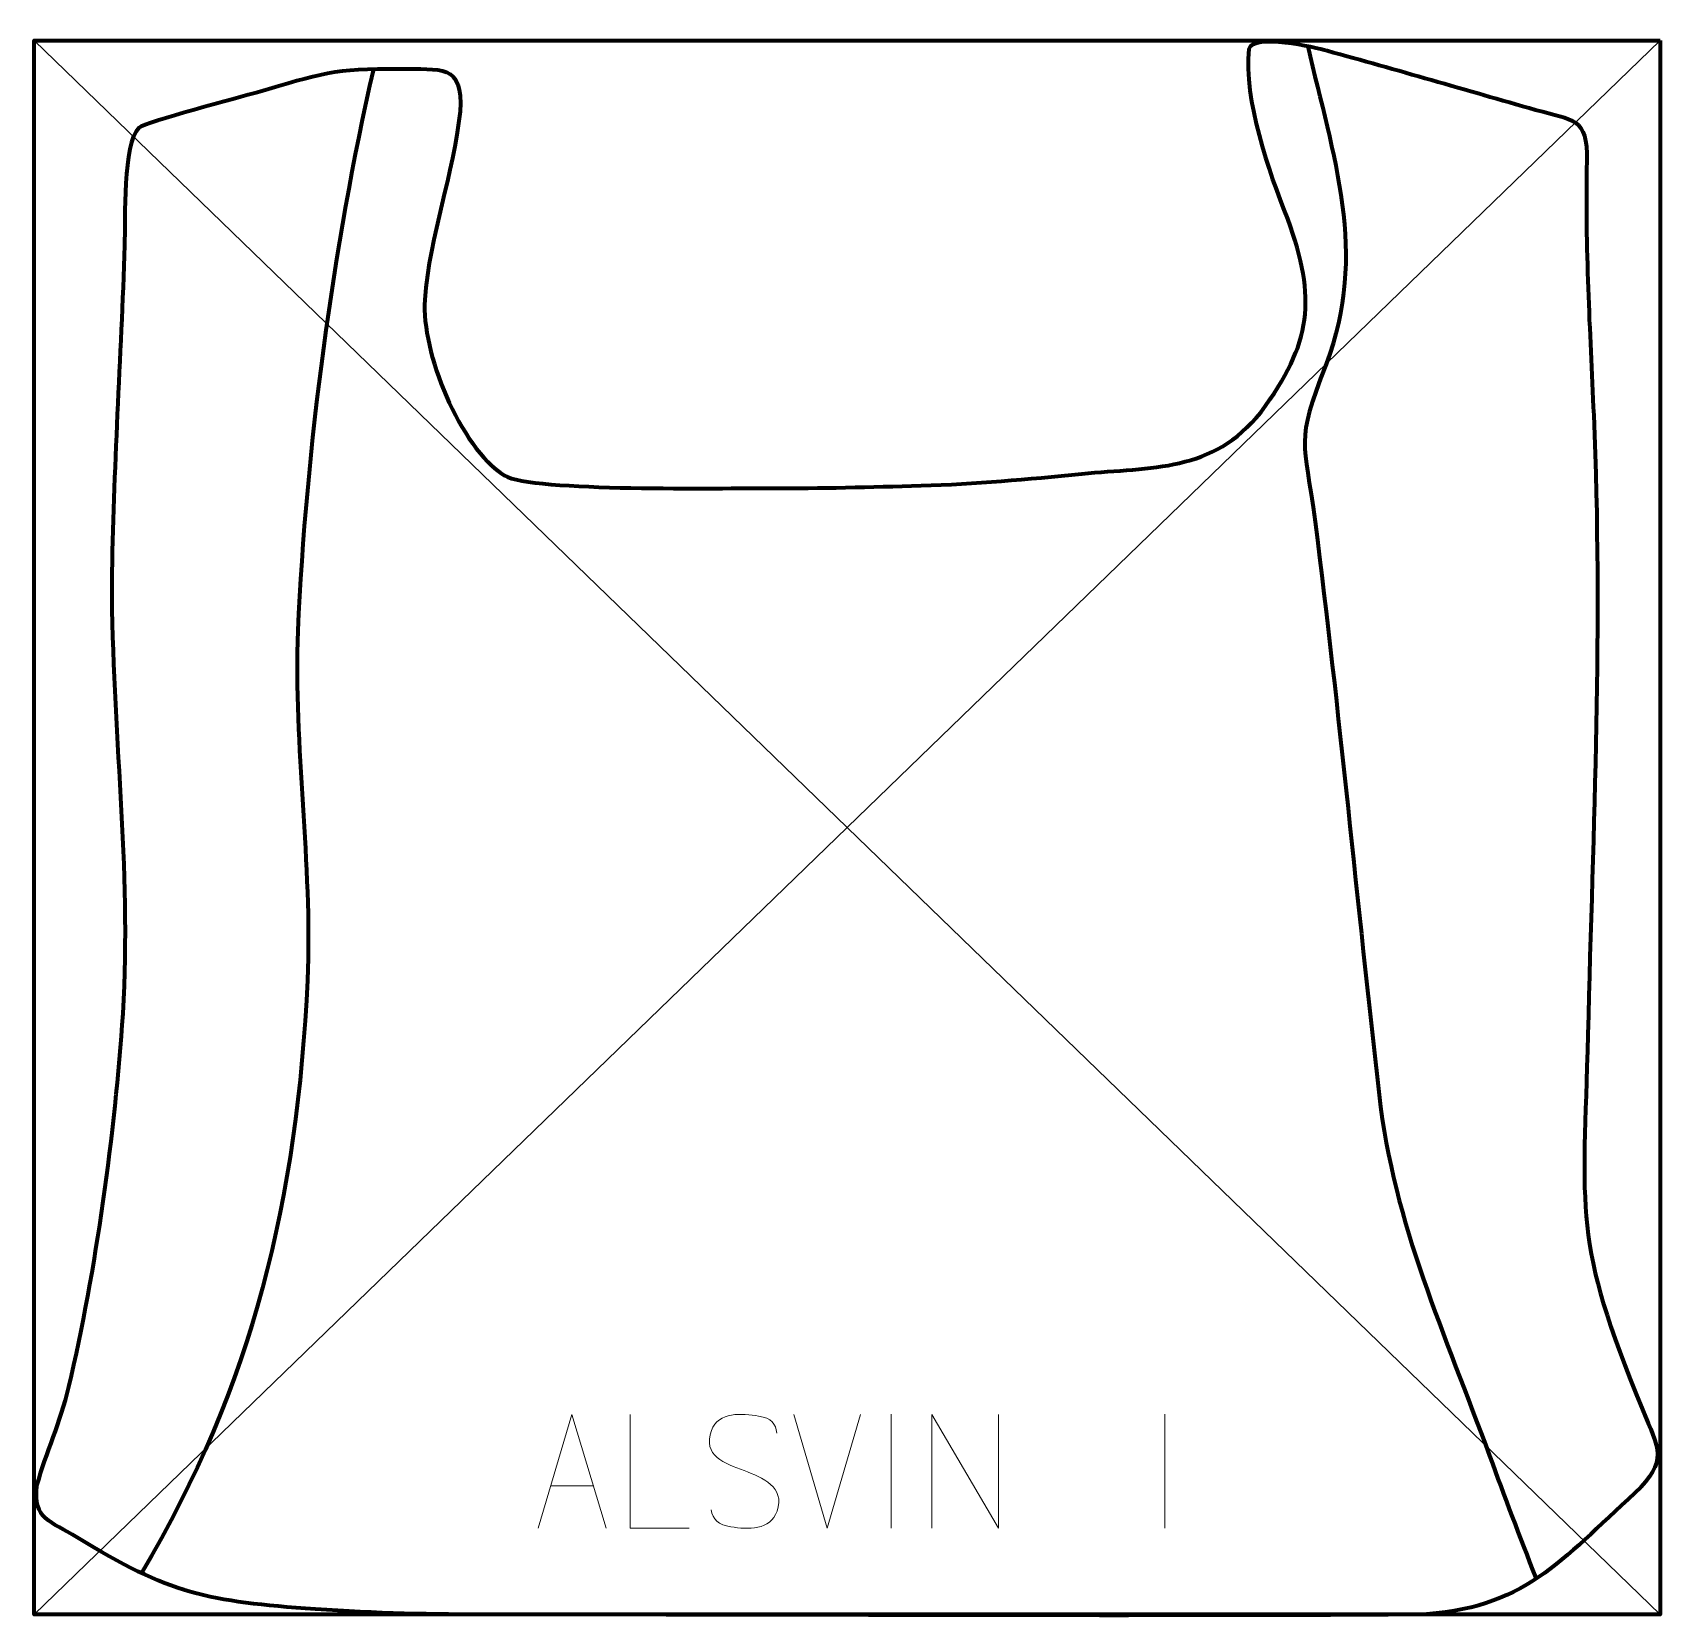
# Model space of a CAD drawing. Header units: millimetres. Extents: x -178 to 180, y -173 to 174.
import ezdxf

# ---------------------------------------------------------------- set-up
doc = ezdxf.new("R2010")
doc.units = ezdxf.units.MM
doc.header["$MEASUREMENT"] = 0
for name, color, linetype in [('layer 1', 7, 'Continuous'), ('layer 2', 7, 'Continuous'), ('layer 3', 7, 'Continuous')]:
    doc.layers.add(name, color=color, linetype=linetype)

msp = doc.modelspace()

# ---------------------------------------------------------------- linework, layer by layer
at = {"layer": 'layer 1', "color": 142, "lineweight": 158}
msp.add_open_spline([(178.1918, 172.6603), (178.1918, 172.6603), (-178.0629, 172.6603), (-178.0629, 172.6603), (-178.0629, 172.6603), (-178.0629, 172.6603), (-178.0629, -172.3398), (-178.0629, -172.3398), (-178.0629, -172.3398), (-178.0629, -172.3398), (178.1918, -172.3398), (178.1918, -172.3398), (178.1918, -172.3398), (178.1918, -172.3398), (178.1918, 172.6603), (178.1918, 172.6603)], degree=3, knots=[0, 0, 0, 0, 0.2, 0.2, 0.2, 0.2, 0.4, 0.4, 0.4, 0.4, 0.6, 0.6, 0.6, 0.6, 1, 1, 1, 1], dxfattribs=at)
at = {"layer": 'layer 1', "color": 142, "lineweight": 9}
for points in [[(-178.0629, 172.6603), (-178.0629, 172.6603), (178.1918, -172.3398), (178.1918, -172.3398)], [(178.1918, 172.6603), (178.1918, 172.6603), (-178.0629, -172.3398), (-178.0629, -172.3398)]]:
    msp.add_open_spline(points, degree=3, dxfattribs=at)
at = {"layer": 'layer 1', "color": 250, "lineweight": 9}
for points, knots in [([(-67.6652, -153.3968), (-67.6652, -153.3968), (-60.2942, -128.4433), (-60.2942, -128.4433), (-60.2942, -128.4433), (-60.2942, -128.4433), (-52.7243, -153.3968), (-52.7243, -153.3968)], [0, 0, 0, 0, 0.33333333, 0.33333333, 0.33333333, 0.33333333, 1, 1, 1, 1]), ([(-34.5356, -153.4042), (-34.5356, -153.4042), (-47.4847, -153.4042), (-47.4847, -153.4042), (-47.4847, -153.4042), (-47.4847, -153.4042), (-47.4847, -128.4506), (-47.4847, -128.4506)], [0, 0, 0, 0, 0.33333333, 0.33333333, 0.33333333, 0.33333333, 1, 1, 1, 1]), ([(-22.517, -140.7541), (-26.7653, -139.2837), (-31.6734, -137.4879), (-29.6683, -131.9676), (-29.6683, -131.9676), (-28.1648, -127.8277), (-22.9512, -128.2162), (-19.3476, -128.8173), (-19.3476, -128.8173), (-16.487, -129.2945), (-15.6223, -130.5077), (-15.3117, -132.5918)], [0, 0, 0, 0, 0.25, 0.25, 0.25, 0.25, 0.5, 0.5, 0.5, 0.5, 1, 1, 1, 1]), ([(18.5852, -153.4004), (18.5852, -153.4004), (18.5852, -128.4469), (18.5852, -128.4469), (18.5852, -128.4469), (18.5852, -128.4469), (33.24, -153.4004), (33.24, -153.4004), (33.24, -153.4004), (33.24, -153.4004), (33.24, -128.4469), (33.24, -128.4469)], [0, 0, 0, 0, 0.25, 0.25, 0.25, 0.25, 0.5, 0.5, 0.5, 0.5, 1, 1, 1, 1]), ([(-22.517, -140.7542), (-18.4984, -142.4009), (-13.4689, -144.2892), (-15.3029, -149.6495), (-15.3029, -149.6495), (-16.7627, -153.9159), (-21.6735, -153.6592), (-25.3996, -153.1045), (-25.3996, -153.1045), (-28.1496, -152.6947), (-29.3705, -151.4812), (-29.7485, -149.369)], [0, 0, 0, 0, 0.25, 0.25, 0.25, 0.25, 0.5, 0.5, 0.5, 0.5, 1, 1, 1, 1])]:
    msp.add_open_spline(points, degree=3, knots=knots, dxfattribs=at)
for points in [[(-4.3057, -153.4041), (-4.3057, -153.4041), (-11.6275, -128.4505), (-11.6275, -128.4505)], [(3.0162, -128.4505), (3.0162, -128.4505), (-4.3056, -153.4041), (-4.3056, -153.4041)], [(9.6944, -128.4402), (9.6944, -128.4402), (9.6944, -153.4143), (9.6944, -153.4143)], [(69.6944, -128.4402), (69.6944, -128.4402), (69.6944, -153.4143), (69.6944, -153.4143)], [(-64.9426, -144.1474), (-64.9426, -144.1474), (-55.4469, -144.1474), (-55.4469, -144.1474)]]:
    msp.add_open_spline(points, degree=3, dxfattribs=at)
at = {"layer": 'layer 2', "color": 142, "lineweight": 158}
for points, knots in [([(100.9713, 171.4283), (106.4812, 147.5436), (114.3053, 125.9036), (104.9911, 101.7562), (104.9911, 101.7562), (98.1384, 83.9232), (100.1675, 85.7171), (102.5994, 67.1767), (102.5994, 67.1767), (107.9431, 25.3242), (111.8125, -16.5373), (116.6223, -58.4141), (116.6223, -58.4141), (119.8971, -86.9253), (131.0718, -110.9581), (140.8281, -137.5371), (140.8281, -137.5371), (144.1012, -146.454), (147.3829, -155.3358), (150.9195, -164.1537)], [0, 0, 0, 0, 0.16666667, 0.16666667, 0.16666667, 0.16666667, 0.33333333, 0.33333333, 0.33333333, 0.33333333, 0.5, 0.5, 0.5, 0.5, 0.66666667, 0.66666667, 0.66666667, 0.66666667, 1, 1, 1, 1]), ([(-103.7514, 166.4185), (-112.6765, 127.3813), (-118.4845, 83.3625), (-120.3336, 43.3542), (-120.3336, 43.3542), (-121.2946, 17.6677), (-117.1044, -7.2956), (-118.1924, -33.2939), (-118.1924, -33.2939), (-120.4731, -81.0186), (-130.0033, -121.9244), (-154.6221, -163.303)], [0, 0, 0, 0, 0.25, 0.25, 0.25, 0.25, 0.5, 0.5, 0.5, 0.5, 1, 1, 1, 1])]:
    msp.add_open_spline(points, degree=3, knots=knots, dxfattribs=at)
at = {"layer": 'layer 3', "color": 22, "lineweight": 158}
msp.add_open_spline([(105.2271, 170.475), (102.5006, 171.2257), (89.1765, 174.3942), (88.1169, 170.8632), (88.1169, 170.8632), (87.039, 159.5773), (92.437, 144.058), (96.5999, 133.5636), (96.5999, 133.5636), (103.0119, 115.9008), (101.9305, 106.4358), (90.7012, 91.1811), (90.7012, 91.1811), (80.185, 77.9823), (66.8534, 79.2495), (51.4511, 77.7094), (51.4511, 77.7094), (39.7556, 76.54), (28.0364, 75.4651), (16.287, 75.1348), (16.287, 75.1348), (5.099, 74.8205), (-5.6185, 74.486), (-16.8344, 74.5823), (-16.8344, 74.5823), (-26.6335, 74.5872), (-69.0109, 73.7617), (-75.0442, 77.3316), (-75.0442, 77.3316), (-84.8799, 83.6123), (-93.2278, 104.4148), (-92.508, 115.8661), (-92.508, 115.8661), (-91.3626, 130.3012), (-86.1919, 143.3414), (-84.7577, 157.1215), (-84.7577, 157.1215), (-83.9613, 167.7844), (-89.0696, 166.2721), (-97.9158, 166.4597), (-97.9158, 166.4597), (-112.4544, 166.7377), (-115.3361, 165.3551), (-129.1508, 161.3769), (-129.1508, 161.3769), (-132.5828, 160.4207), (-153.9043, 154.7881), (-155.0579, 153.6507), (-155.0579, 153.6507), (-158.6421, 150.1172), (-158.025, 133.2656), (-158.195, 127.7924), (-158.195, 127.7924), (-158.9817, 103.2607), (-160.7079, 78.2946), (-160.9915, 53.8382), (-160.9915, 53.8382), (-161.0264, 21.9197), (-156.6391, -8.3088), (-158.5909, -40.5654), (-158.5909, -40.5654), (-160.351, -66.8913), (-164.4645, -96.7619), (-170.4461, -122.4482), (-170.4461, -122.4482), (-172.3315, -130.2416), (-175.4514, -136.759), (-177.4661, -144.0716), (-177.4661, -144.0716), (-178.3924, -151.5691), (-174.4483, -151.8223), (-168.6539, -155.4151), (-168.6539, -155.4151), (-148.5477, -167.826), (-139.9836, -169.5106), (-116.4347, -171.1466), (-116.4347, -171.1466), (-103.2661, -172.0614), (-90.6909, -172.3178), (-77.5238, -172.3178), (-77.5238, -172.3178), (-10.0384, -172.3231), (57.4739, -172.7098), (124.9556, -172.3406), (124.9556, -172.3406), (148.4261, -171.3868), (156.5028, -160.2919), (172.6773, -145.6723), (172.6773, -145.6723), (179.9846, -138.5821), (177.9473, -136.1191), (174.3324, -127.4143), (174.3324, -127.4143), (158.8834, -89.8863), (161.4165, -84.7291), (162.3628, -45.1931), (162.3628, -45.1931), (163.5032, 0.4865), (165.6501, 44.7745), (163.6348, 90.5651), (163.6348, 90.5651), (162.799, 109.3693), (161.7247, 127.3614), (162.1239, 146.2408), (162.1239, 146.2408), (162.3298, 155.9739), (159.1979, 155.122), (150.8926, 157.5029), (150.8926, 157.5029), (135.671, 161.8661), (120.4943, 166.2631), (105.2271, 170.475)], degree=3, knots=[0, 0, 0, 0, 0.03448276, 0.03448276, 0.03448276, 0.03448276, 0.06896552, 0.06896552, 0.06896552, 0.06896552, 0.10344828, 0.10344828, 0.10344828, 0.10344828, 0.13793103, 0.13793103, 0.13793103, 0.13793103, 0.17241379, 0.17241379, 0.17241379, 0.17241379, 0.20689655, 0.20689655, 0.20689655, 0.20689655, 0.24137931, 0.24137931, 0.24137931, 0.24137931, 0.27586207, 0.27586207, 0.27586207, 0.27586207, 0.31034483, 0.31034483, 0.31034483, 0.31034483, 0.34482759, 0.34482759, 0.34482759, 0.34482759, 0.37931034, 0.37931034, 0.37931034, 0.37931034, 0.4137931, 0.4137931, 0.4137931, 0.4137931, 0.44827586, 0.44827586, 0.44827586, 0.44827586, 0.48275862, 0.48275862, 0.48275862, 0.48275862, 0.51724138, 0.51724138, 0.51724138, 0.51724138, 0.55172414, 0.55172414, 0.55172414, 0.55172414, 0.5862069, 0.5862069, 0.5862069, 0.5862069, 0.62068966, 0.62068966, 0.62068966, 0.62068966, 0.65517241, 0.65517241, 0.65517241, 0.65517241, 0.68965517, 0.68965517, 0.68965517, 0.68965517, 0.72413793, 0.72413793, 0.72413793, 0.72413793, 0.75862069, 0.75862069, 0.75862069, 0.75862069, 0.79310345, 0.79310345, 0.79310345, 0.79310345, 0.82758621, 0.82758621, 0.82758621, 0.82758621, 0.86206897, 0.86206897, 0.86206897, 0.86206897, 0.89655172, 0.89655172, 0.89655172, 0.89655172, 0.93103448, 0.93103448, 0.93103448, 0.93103448, 1, 1, 1, 1], dxfattribs=at)

doc.saveas('drawing.dxf')
